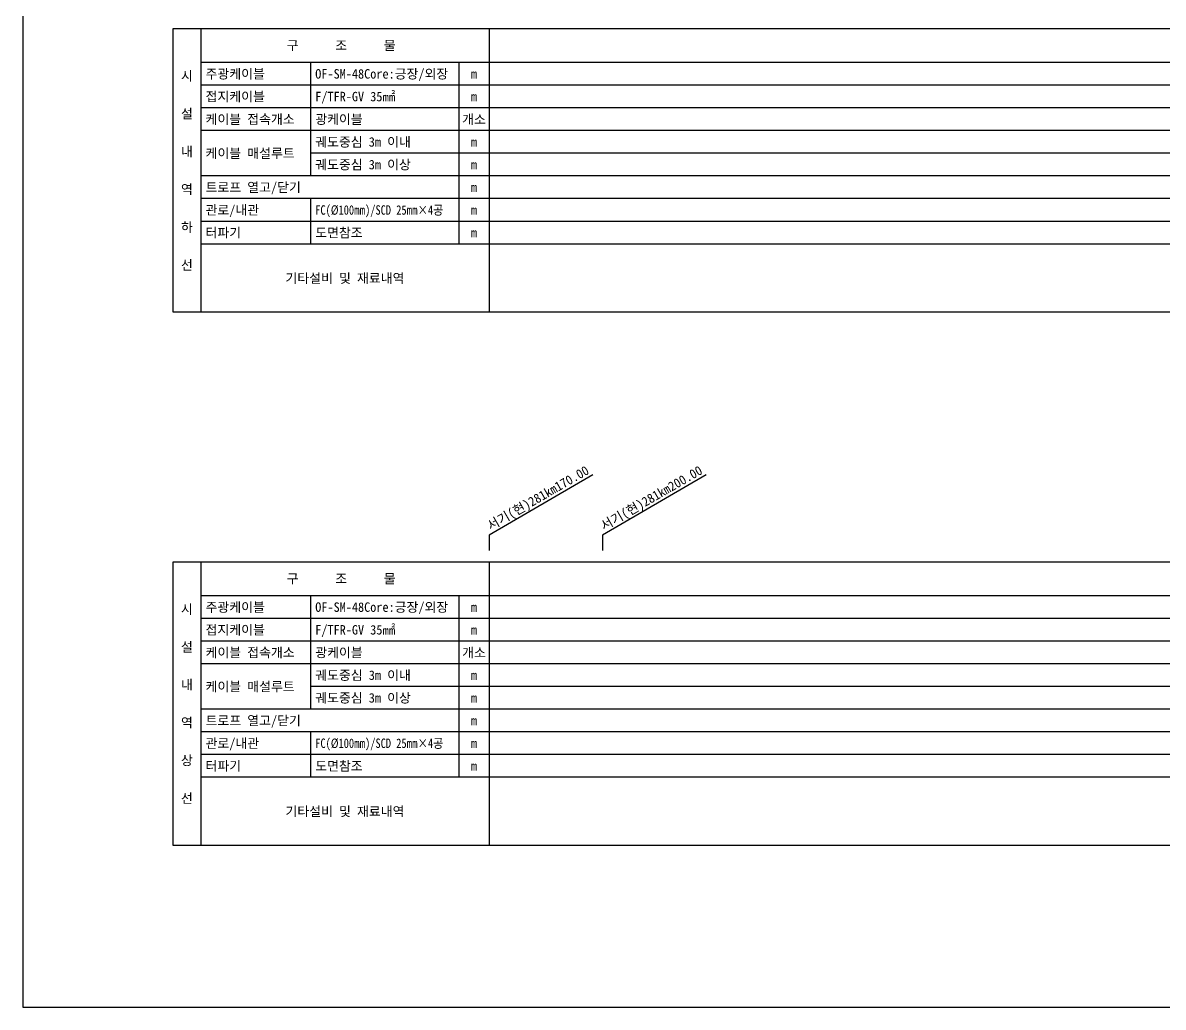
# Model space of a CAD drawing. Header units: millimetres. Extents: x 11366 to 12162, y 1103 to 1810.
# Drawn here: x 11365.9 to 11667.4, y 1103.1 to 1363.4 of the extents above; entities that cross this region are included whole.
import ezdxf
from ezdxf.enums import TextEntityAlignment as Align
from ezdxf.xclip import XClip

# ---------------------------------------------------------------- set-up
doc = ezdxf.new("R2010")
doc.units = ezdxf.units.MM
doc.header["$LTSCALE"] = 10
doc.header["$MEASUREMENT"] = 0
doc.header["$XCLIPFRAME"] = 2
for name, color, linetype in [('TT-TABL-LIN1', 4, 'Continuous'), ('TT-TABL-LIN2', 1, 'Continuous'), ('TT-TABL-TEX1', 6, 'Continuous'), ('TT-TABL-TEX2', 3, 'Continuous'), ('TZ-BASE', 253, 'Continuous'), ('TZ-LEAL', 1, 'Continuous'), ('TZ-LEAT', 3, 'Continuous')]:
    doc.layers.add(name, color=color, linetype=linetype)
doc.styles.get("Standard").update_dxf_attribs({"font": 'GulimChe.ttf'})

# ---------------------------------------------------------------- blocks, each defined once
blk = doc.blocks.new('JD-DFXGDFH6CHF')
at = {"layer": 'TZ-BASE'}
for p, q in [((116.97, 137.23), (135.55, -212.63)), ((217.11, 137.23), (235.69, -212.63))]:
    blk.add_line(p, q, dxfattribs=at)

msp = doc.modelspace()

# ---------------------------------------------------------------- linework, layer by layer
at = {"layer": 'TT-TABL-LIN1'}
for points in [[(11405.62, 1361.87), (12119.19, 1361.87), (12119.19, 1286.87), (11405.62, 1286.87)], [(11405.62, 1220.85), (12119.19, 1220.85), (12119.19, 1145.85), (11405.62, 1145.85)]]:
    msp.add_lwpolyline(points, close=True, dxfattribs=at)
at = {"layer": 'TT-TABL-LIN2'}
for p, q in [((11489.19, 1361.87), (11489.19, 1286.87)), ((11481.19, 1352.87), (11481.19, 1304.87)), ((11489.19, 1220.85), (11489.19, 1145.85)), ((11481.19, 1211.85), (11481.19, 1163.85))]:
    msp.add_line(p, q, dxfattribs=at)
for points in [[(11412.94, 1361.87), (11412.94, 1286.87)], [(12119.19, 1352.87), (11412.94, 1352.87)], [(11441.94, 1352.87), (11441.94, 1322.87)], [(12119.19, 1346.87), (11412.94, 1346.87)], [(12119.19, 1340.87), (11412.94, 1340.87)], [(12119.19, 1334.87), (11412.94, 1334.87)], [(12119.19, 1328.87), (11441.94, 1328.87)], [(12119.19, 1322.87), (11412.94, 1322.87)], [(12119.19, 1316.87), (11412.94, 1316.87)], [(11441.94, 1316.87), (11441.94, 1304.87)], [(12119.19, 1310.87), (11412.94, 1310.87)], [(12119.19, 1304.87), (11412.94, 1304.87)], [(11412.94, 1220.85), (11412.94, 1145.85)], [(12119.19, 1211.85), (11412.94, 1211.85)], [(11441.94, 1211.85), (11441.94, 1181.85)], [(12119.19, 1205.85), (11412.94, 1205.85)], [(12119.19, 1199.85), (11412.94, 1199.85)], [(12119.19, 1193.85), (11412.94, 1193.85)], [(12119.19, 1187.85), (11441.94, 1187.85)], [(12119.19, 1181.85), (11412.94, 1181.85)], [(12119.19, 1175.85), (11412.94, 1175.85)], [(11441.94, 1175.85), (11441.94, 1163.85)], [(12119.19, 1169.85), (11412.94, 1169.85)], [(12119.19, 1163.85), (11412.94, 1163.85)]]:
    msp.add_lwpolyline(points, dxfattribs=at)
at = {"layer": 'TZ-LEAL'}
msp.add_lwpolyline([(11365.89, 1103.05), (12161.89, 1103.05), (12161.89, 1619.05), (11365.89, 1619.05)], close=True, dxfattribs=at)
for points in [[(11516.57, 1243.87), (11489.19, 1227.85), (11489.19, 1223.85)], [(11546.57, 1243.87), (11519.19, 1227.85), (11519.19, 1223.85)]]:
    msp.add_lwpolyline(points, dxfattribs=at)

# ---------------------------------------------------------------- block references
at = {"layer": 'TZ-BASE'}
ref = msp.add_blockref('JD-DFXGDFH6CHF', (11419.19, 1487.09), dxfattribs=at)
XClip(ref).set_block_clipping_path([(69.9338669773, 75.0555249423), (70.0659624774, -74.8004272748), (700.0683191703, -74.3568896312), (699.933692272, 75.5313861654)])

# ---------------------------------------------------------------- texts
at = {"layer": 'TT-TABL-TEX1'}
for s, p in [('구      조      물', (11450.07, 1357.37)), ('시', (11409.28, 1349.37)), ('설', (11409.28, 1339.37)), ('내', (11409.28, 1329.37)), ('역', (11409.28, 1319.37)), ('하', (11409.28, 1309.37)), ('선', (11409.28, 1299.37)), ('구      조      물', (11450.07, 1216.35)), ('시', (11409.28, 1208.35)), ('설', (11409.28, 1198.35)), ('내', (11409.28, 1188.35)), ('역', (11409.28, 1178.35)), ('상', (11409.28, 1168.35)), ('선', (11409.28, 1158.35))]:
    msp.add_text(s, height=2.5, rotation=0, dxfattribs=at).set_placement(p, align=Align.MIDDLE)
at = {"layer": 'TT-TABL-TEX2'}
for s, p in [('주광케이블', (11414.21, 1349.87)), ('OF-SM-48Core:긍장/외장', (11443.21, 1349.87)), ('접지케이블', (11414.21, 1343.87)), ('F/TFR-GV 35㎟', (11443.21, 1343.87)), ('케이블 접속개소', (11414.21, 1337.87)), ('광케이블', (11443.21, 1337.87)), ('궤도중심 3m 이내', (11443.21, 1331.87)), ('케이블 매설루트', (11414.21, 1328.87)), ('궤도중심 3m 이상', (11443.21, 1325.87)), ('트로프 열고/닫기', (11414.21, 1319.87)), ('관로/내관', (11414.21, 1313.87)), ('터파기', (11414.21, 1307.87)), ('도면참조', (11443.21, 1307.87)), ('주광케이블', (11414.21, 1208.85)), ('OF-SM-48Core:긍장/외장', (11443.21, 1208.85)), ('접지케이블', (11414.21, 1202.85)), ('F/TFR-GV 35㎟', (11443.21, 1202.85)), ('케이블 접속개소', (11414.21, 1196.85)), ('광케이블', (11443.21, 1196.85)), ('궤도중심 3m 이내', (11443.21, 1190.85)), ('케이블 매설루트', (11414.21, 1187.85)), ('궤도중심 3m 이상', (11443.21, 1184.85)), ('트로프 열고/닫기', (11414.21, 1178.85)), ('관로/내관', (11414.21, 1172.85)), ('터파기', (11414.21, 1166.85)), ('도면참조', (11443.21, 1166.85))]:
    msp.add_text(s, height=2.5, rotation=0, dxfattribs=at).set_placement(p, align=Align.MIDDLE_LEFT)
for s, p in [('m', (11485.19, 1349.87)), ('m', (11485.19, 1343.87)), ('m', (11485.19, 1343.87)), ('개소', (11485.19, 1337.87)), ('m', (11485.19, 1331.87)), ('m', (11485.19, 1325.87)), ('m', (11485.19, 1319.87)), ('m', (11485.19, 1313.87)), ('m', (11485.19, 1307.87)), ('기타설비 및 재료내역', (11451.07, 1295.87)), ('m', (11485.19, 1208.85)), ('m', (11485.19, 1202.85)), ('m', (11485.19, 1202.85)), ('개소', (11485.19, 1196.85)), ('m', (11485.19, 1190.85)), ('m', (11485.19, 1184.85)), ('m', (11485.19, 1178.85)), ('m', (11485.19, 1172.85)), ('m', (11485.19, 1166.85)), ('기타설비 및 재료내역', (11451.07, 1154.85))]:
    msp.add_text(s, height=2.5, rotation=0, dxfattribs=at).set_placement(p, align=Align.MIDDLE)
at = {"layer": 'TT-TABL-TEX2', "width": 0.85}
for p in [(11443.21, 1313.87), (11443.21, 1172.85)]:
    msp.add_text('FC(Ø100㎜)/SCD 25㎜×4공', height=2.5, rotation=0, dxfattribs=at).set_placement(p, align=Align.MIDDLE_LEFT)
at = {"layer": 'TZ-LEAT'}
for s, p in [('서기(현)281km170.00', (11502.69, 1236.64)), ('서기(현)281km200.00', (11532.69, 1236.64))]:
    msp.add_text(s, height=2.5, rotation=30, dxfattribs=at).set_placement(p, align=Align.CENTER)

doc.saveas('drawing.dxf')
